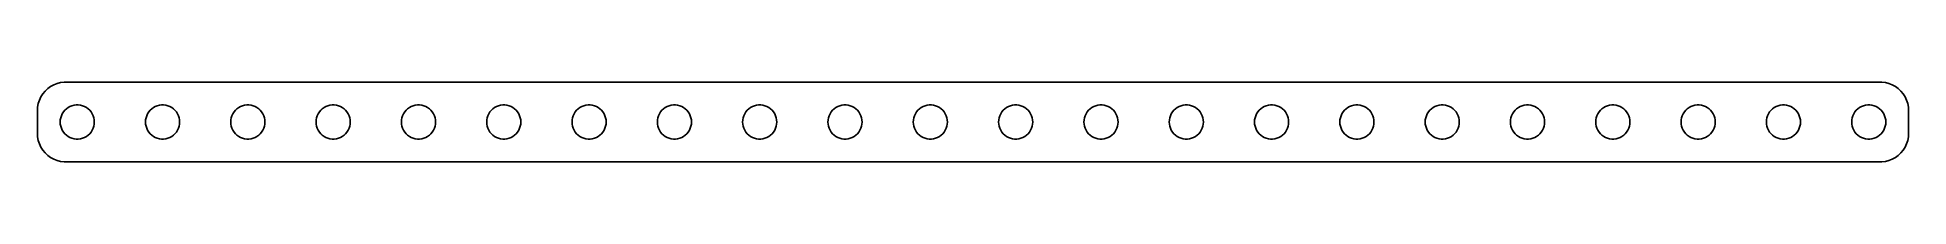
# Model space of a CAD drawing. Header units: metres. Extents: x -82 to 82, y 21 to 27.
import ezdxf

# ---------------------------------------------------------------- set-up
doc = ezdxf.new("R2010")
doc.units = ezdxf.units.M

msp = doc.modelspace()

# ---------------------------------------------------------------- linework, layer by layer
for p, q in [((-81.7725, 26.4695), (-81.9408, 26.2044)), ((-81.5724, 26.7114), (-81.7725, 26.4695)), ((-81.3436, 26.9263), (-81.5724, 26.7114)), ((-81.0896, 27.1108), (-81.3436, 26.9263)), ((-80.8144, 27.2621), (-81.0896, 27.1108)), ((-80.5225, 27.3776), (-80.8144, 27.2621)), ((-80.2184, 27.4557), (-80.5225, 27.3776)), ((-79.907, 27.4951), (-80.2184, 27.4557)), ((79.907, 27.4951), (-79.907, 27.4951)), ((80.2184, 27.4557), (79.907, 27.4951)), ((80.5225, 27.3776), (80.2184, 27.4557)), ((80.8144, 27.2621), (80.5225, 27.3776)), ((81.0896, 27.1108), (80.8144, 27.2621)), ((81.3436, 26.9263), (81.0896, 27.1108)), ((81.5724, 26.7114), (81.3436, 26.9263)), ((81.7725, 26.4695), (81.5724, 26.7114)), ((81.9408, 26.2044), (81.7725, 26.4695)), ((-82.2303, 25.3133), (-82.25, 25)), ((-82.25, 25), (-82.25, 23)), ((-82.1714, 25.6217), (-82.2303, 25.3133)), ((-82.0744, 25.9203), (-82.1714, 25.6217)), ((-81.9408, 26.2044), (-82.0744, 25.9203)), ((-80.1447, 24.5522), (-80.0645, 24.7226)), ((-80.0645, 24.7226), (-79.9635, 24.8817)), ((-79.9635, 24.8817), (-79.8434, 25.0268)), ((-79.8434, 25.0268), (-79.7061, 25.1558)), ((-79.7061, 25.1558), (-79.5537, 25.2665)), ((-79.5537, 25.2665), (-79.3887, 25.3572)), ((-79.3887, 25.3572), (-79.2135, 25.4266)), ((-79.2135, 25.4266), (-79.0311, 25.4734)), ((-79.0311, 25.4734), (-78.8442, 25.497)), ((-78.8442, 25.497), (-78.6558, 25.497)), ((-78.6558, 25.497), (-78.4689, 25.4734)), ((-78.4689, 25.4734), (-78.2865, 25.4266)), ((-78.2865, 25.4266), (-78.1113, 25.3572)), ((-78.1113, 25.3572), (-77.9463, 25.2665)), ((-77.9463, 25.2665), (-77.7939, 25.1558)), ((-77.7939, 25.1558), (-77.6565, 25.0268)), ((-77.6565, 25.0268), (-77.5365, 24.8817)), ((-77.5365, 24.8817), (-77.4355, 24.7226)), ((-77.4355, 24.7226), (-77.3553, 24.5522)), ((-72.6447, 24.5522), (-72.5645, 24.7226)), ((-72.5645, 24.7226), (-72.4635, 24.8817)), ((-72.4635, 24.8817), (-72.3434, 25.0268)), ((-72.3434, 25.0268), (-72.2061, 25.1558)), ((-72.2061, 25.1558), (-72.0537, 25.2665)), ((-72.0537, 25.2665), (-71.8887, 25.3572)), ((-71.8887, 25.3572), (-71.7135, 25.4266)), ((-71.7135, 25.4266), (-71.5311, 25.4734)), ((-71.5311, 25.4734), (-71.3442, 25.497)), ((-71.3442, 25.497), (-71.1558, 25.497)), ((-71.1558, 25.497), (-70.9689, 25.4734)), ((-70.9689, 25.4734), (-70.7865, 25.4266)), ((-70.7865, 25.4266), (-70.6113, 25.3572)), ((-70.6113, 25.3572), (-70.4463, 25.2665)), ((-70.4463, 25.2665), (-70.2939, 25.1558)), ((-70.2939, 25.1558), (-70.1565, 25.0268)), ((-70.1565, 25.0268), (-70.0365, 24.8817)), ((-70.0365, 24.8817), (-69.9355, 24.7226)), ((-69.9355, 24.7226), (-69.8553, 24.5522)), ((-65.1447, 24.5522), (-65.0645, 24.7226)), ((-65.0645, 24.7226), (-64.9635, 24.8817)), ((-64.9635, 24.8817), (-64.8434, 25.0268)), ((-64.8434, 25.0268), (-64.7061, 25.1558)), ((-64.7061, 25.1558), (-64.5537, 25.2665)), ((-64.5537, 25.2665), (-64.3887, 25.3572)), ((-64.3887, 25.3572), (-64.2135, 25.4266)), ((-64.2135, 25.4266), (-64.0311, 25.4734)), ((-64.0311, 25.4734), (-63.8442, 25.497)), ((-63.8442, 25.497), (-63.6558, 25.497)), ((-63.6558, 25.497), (-63.4689, 25.4734)), ((-63.4689, 25.4734), (-63.2865, 25.4266)), ((-63.2865, 25.4266), (-63.1113, 25.3572)), ((-63.1113, 25.3572), (-62.9463, 25.2665)), ((-62.9463, 25.2665), (-62.7939, 25.1558)), ((-62.7939, 25.1558), (-62.6565, 25.0268)), ((-62.6565, 25.0268), (-62.5365, 24.8817)), ((-62.5365, 24.8817), (-62.4355, 24.7226)), ((-62.4355, 24.7226), (-62.3553, 24.5522)), ((-57.6447, 24.5522), (-57.5645, 24.7226)), ((-57.5645, 24.7226), (-57.4635, 24.8817)), ((-57.4635, 24.8817), (-57.3434, 25.0268)), ((-57.3434, 25.0268), (-57.2061, 25.1558)), ((-57.2061, 25.1558), (-57.0537, 25.2665)), ((-57.0537, 25.2665), (-56.8887, 25.3572)), ((-56.8887, 25.3572), (-56.7135, 25.4266)), ((-56.7135, 25.4266), (-56.5311, 25.4734)), ((-56.5311, 25.4734), (-56.3442, 25.497)), ((-56.3442, 25.497), (-56.1558, 25.497)), ((-56.1558, 25.497), (-55.9689, 25.4734)), ((-55.9689, 25.4734), (-55.7865, 25.4266)), ((-55.7865, 25.4266), (-55.6113, 25.3572)), ((-55.6113, 25.3572), (-55.4463, 25.2665)), ((-55.4463, 25.2665), (-55.2939, 25.1558)), ((-55.2939, 25.1558), (-55.1565, 25.0268)), ((-55.1565, 25.0268), (-55.0365, 24.8817)), ((-55.0365, 24.8817), (-54.9355, 24.7226)), ((-54.9355, 24.7226), (-54.8553, 24.5522)), ((-50.1447, 24.5522), (-50.0645, 24.7226)), ((-50.0645, 24.7226), (-49.9635, 24.8817)), ((-49.9635, 24.8817), (-49.8434, 25.0268)), ((-49.8434, 25.0268), (-49.7061, 25.1558)), ((-49.7061, 25.1558), (-49.5537, 25.2665)), ((-49.5537, 25.2665), (-49.3887, 25.3572)), ((-49.3887, 25.3572), (-49.2135, 25.4266)), ((-49.2135, 25.4266), (-49.0311, 25.4734)), ((-49.0311, 25.4734), (-48.8442, 25.497)), ((-48.8442, 25.497), (-48.6558, 25.497)), ((-48.6558, 25.497), (-48.4689, 25.4734)), ((-48.4689, 25.4734), (-48.2865, 25.4266)), ((-48.2865, 25.4266), (-48.1113, 25.3572)), ((-48.1113, 25.3572), (-47.9463, 25.2665)), ((-47.9463, 25.2665), (-47.7939, 25.1558)), ((-47.7939, 25.1558), (-47.6565, 25.0268)), ((-47.6565, 25.0268), (-47.5365, 24.8817)), ((-47.5365, 24.8817), (-47.4355, 24.7226)), ((-47.4355, 24.7226), (-47.3553, 24.5522)), ((-42.6447, 24.5522), (-42.5645, 24.7226)), ((-42.5645, 24.7226), (-42.4635, 24.8817)), ((-42.4635, 24.8817), (-42.3434, 25.0268)), ((-42.3434, 25.0268), (-42.2061, 25.1558)), ((-42.2061, 25.1558), (-42.0537, 25.2665)), ((-42.0537, 25.2665), (-41.8887, 25.3572)), ((-41.8887, 25.3572), (-41.7135, 25.4266)), ((-41.7135, 25.4266), (-41.5311, 25.4734)), ((-41.5311, 25.4734), (-41.3442, 25.497)), ((-41.3442, 25.497), (-41.1558, 25.497)), ((-41.1558, 25.497), (-40.9689, 25.4734)), ((-40.9689, 25.4734), (-40.7865, 25.4266)), ((-40.7865, 25.4266), (-40.6113, 25.3572)), ((-40.6113, 25.3572), (-40.4463, 25.2665)), ((-40.4463, 25.2665), (-40.2939, 25.1558)), ((-40.2939, 25.1558), (-40.1565, 25.0268)), ((-40.1565, 25.0268), (-40.0365, 24.8817)), ((-40.0365, 24.8817), (-39.9355, 24.7226)), ((-39.9355, 24.7226), (-39.8553, 24.5522)), ((-35.1447, 24.5522), (-35.0645, 24.7226)), ((-35.0645, 24.7226), (-34.9635, 24.8817)), ((-34.9635, 24.8817), (-34.8434, 25.0268)), ((-34.8434, 25.0268), (-34.7061, 25.1558)), ((-34.7061, 25.1558), (-34.5537, 25.2665)), ((-34.5537, 25.2665), (-34.3887, 25.3572)), ((-34.3887, 25.3572), (-34.2135, 25.4266)), ((-34.2135, 25.4266), (-34.0311, 25.4734)), ((-34.0311, 25.4734), (-33.8442, 25.497)), ((-33.8442, 25.497), (-33.6558, 25.497)), ((-33.6558, 25.497), (-33.4689, 25.4734)), ((-33.4689, 25.4734), (-33.2865, 25.4266)), ((-33.2865, 25.4266), (-33.1113, 25.3572)), ((-33.1113, 25.3572), (-32.9463, 25.2665)), ((-32.9463, 25.2665), (-32.7939, 25.1558)), ((-32.7939, 25.1558), (-32.6565, 25.0268)), ((-32.6565, 25.0268), (-32.5365, 24.8817)), ((-32.5365, 24.8817), (-32.4355, 24.7226)), ((-32.4355, 24.7226), (-32.3553, 24.5522)), ((-27.6447, 24.5522), (-27.5645, 24.7226)), ((-27.5645, 24.7226), (-27.4635, 24.8817)), ((-27.4635, 24.8817), (-27.3434, 25.0268)), ((-27.3434, 25.0268), (-27.2061, 25.1558)), ((-27.2061, 25.1558), (-27.0537, 25.2665)), ((-27.0537, 25.2665), (-26.8887, 25.3572)), ((-26.8887, 25.3572), (-26.7135, 25.4266)), ((-26.7135, 25.4266), (-26.5311, 25.4734)), ((-26.5311, 25.4734), (-26.3442, 25.497)), ((-26.3442, 25.497), (-26.1558, 25.497)), ((-26.1558, 25.497), (-25.9689, 25.4734)), ((-25.9689, 25.4734), (-25.7865, 25.4266)), ((-25.7865, 25.4266), (-25.6113, 25.3572)), ((-25.6113, 25.3572), (-25.4463, 25.2665)), ((-25.4463, 25.2665), (-25.2939, 25.1558)), ((-25.2939, 25.1558), (-25.1565, 25.0268)), ((-25.1565, 25.0268), (-25.0365, 24.8817)), ((-25.0365, 24.8817), (-24.9355, 24.7226)), ((-24.9355, 24.7226), (-24.8553, 24.5522)), ((-20.1447, 24.5522), (-20.0645, 24.7226)), ((-20.0645, 24.7226), (-19.9635, 24.8817)), ((-19.9635, 24.8817), (-19.8434, 25.0268)), ((-19.8434, 25.0268), (-19.7061, 25.1558)), ((-19.7061, 25.1558), (-19.5537, 25.2665)), ((-19.5537, 25.2665), (-19.3887, 25.3572)), ((-19.3887, 25.3572), (-19.2135, 25.4266)), ((-19.2135, 25.4266), (-19.0311, 25.4734)), ((-19.0311, 25.4734), (-18.8442, 25.497)), ((-18.8442, 25.497), (-18.6558, 25.497)), ((-18.6558, 25.497), (-18.4689, 25.4734)), ((-18.4689, 25.4734), (-18.2865, 25.4266)), ((-18.2865, 25.4266), (-18.1113, 25.3572)), ((-18.1113, 25.3572), (-17.9463, 25.2665)), ((-17.9463, 25.2665), (-17.7939, 25.1558)), ((-17.7939, 25.1558), (-17.6565, 25.0268)), ((-17.6565, 25.0268), (-17.5365, 24.8817)), ((-17.5365, 24.8817), (-17.4355, 24.7226)), ((-17.4355, 24.7226), (-17.3553, 24.5522)), ((-12.6447, 24.5522), (-12.5645, 24.7226)), ((-12.5645, 24.7226), (-12.4635, 24.8817)), ((-12.4635, 24.8817), (-12.3434, 25.0268)), ((-12.3434, 25.0268), (-12.2061, 25.1558)), ((-12.2061, 25.1558), (-12.0537, 25.2665)), ((-12.0537, 25.2665), (-11.8887, 25.3572)), ((-11.8887, 25.3572), (-11.7135, 25.4266)), ((-11.7135, 25.4266), (-11.5311, 25.4734)), ((-11.5311, 25.4734), (-11.3442, 25.497)), ((-11.3442, 25.497), (-11.1558, 25.497)), ((-11.1558, 25.497), (-10.9689, 25.4734)), ((-10.9689, 25.4734), (-10.7865, 25.4266)), ((-10.7865, 25.4266), (-10.6113, 25.3572)), ((-10.6113, 25.3572), (-10.4463, 25.2665)), ((-10.4463, 25.2665), (-10.2939, 25.1558)), ((-10.2939, 25.1558), (-10.1565, 25.0268)), ((-10.1565, 25.0268), (-10.0365, 24.8817)), ((-10.0365, 24.8817), (-9.93553, 24.7226)), ((-9.93553, 24.7226), (-9.85533, 24.5522)), ((-5.14465, 24.5522), (-5.06445, 24.7226)), ((-5.06445, 24.7226), (-4.96352, 24.8817)), ((-4.96352, 24.8817), (-4.84344, 25.0268)), ((-4.84344, 25.0268), (-4.70613, 25.1558)), ((-4.70613, 25.1558), (-4.55373, 25.2665)), ((-4.55373, 25.2665), (-4.38866, 25.3572)), ((-4.38866, 25.3572), (-4.21352, 25.4266)), ((-4.21352, 25.4266), (-4.03107, 25.4734)), ((-4.03107, 25.4734), (-3.84418, 25.497)), ((-3.84418, 25.497), (-3.65581, 25.497)), ((-3.65581, 25.497), (-3.46892, 25.4734)), ((-3.46892, 25.4734), (-3.28647, 25.4266)), ((-3.28647, 25.4266), (-3.11133, 25.3572)), ((-3.11133, 25.3572), (-2.94626, 25.2665)), ((-2.94626, 25.2665), (-2.79385, 25.1558)), ((-2.79385, 25.1558), (-2.65654, 25.0268)), ((-2.65654, 25.0268), (-2.53647, 24.8817)), ((-2.53647, 24.8817), (-2.43553, 24.7226)), ((-2.43553, 24.7226), (-2.35533, 24.5522)), ((2.35533, 24.5522), (2.43553, 24.7226)), ((2.43553, 24.7226), (2.53647, 24.8817)), ((2.53647, 24.8817), (2.65654, 25.0268)), ((2.65654, 25.0268), (2.79385, 25.1558)), ((2.79385, 25.1558), (2.94626, 25.2665)), ((2.94626, 25.2665), (3.11133, 25.3572)), ((3.11133, 25.3572), (3.28647, 25.4266)), ((3.28647, 25.4266), (3.46892, 25.4734)), ((3.46892, 25.4734), (3.65581, 25.497)), ((3.65581, 25.497), (3.84418, 25.497)), ((3.84418, 25.497), (4.03107, 25.4734)), ((4.03107, 25.4734), (4.21352, 25.4266)), ((4.21352, 25.4266), (4.38866, 25.3572)), ((4.38866, 25.3572), (4.55373, 25.2665)), ((4.55373, 25.2665), (4.70613, 25.1558)), ((4.70613, 25.1558), (4.84344, 25.0268)), ((4.84344, 25.0268), (4.96352, 24.8817)), ((4.96352, 24.8817), (5.06445, 24.7226)), ((5.06445, 24.7226), (5.14465, 24.5522)), ((9.85533, 24.5522), (9.93553, 24.7226)), ((9.93553, 24.7226), (10.0365, 24.8817)), ((10.0365, 24.8817), (10.1565, 25.0268)), ((10.1565, 25.0268), (10.2939, 25.1558)), ((10.2939, 25.1558), (10.4463, 25.2665)), ((10.4463, 25.2665), (10.6113, 25.3572)), ((10.6113, 25.3572), (10.7865, 25.4266)), ((10.7865, 25.4266), (10.9689, 25.4734)), ((10.9689, 25.4734), (11.1558, 25.497)), ((11.1558, 25.497), (11.3442, 25.497)), ((11.3442, 25.497), (11.5311, 25.4734)), ((11.5311, 25.4734), (11.7135, 25.4266)), ((11.7135, 25.4266), (11.8887, 25.3572)), ((11.8887, 25.3572), (12.0537, 25.2665)), ((12.0537, 25.2665), (12.2061, 25.1558)), ((12.2061, 25.1558), (12.3434, 25.0268)), ((12.3434, 25.0268), (12.4635, 24.8817)), ((12.4635, 24.8817), (12.5645, 24.7226)), ((12.5645, 24.7226), (12.6447, 24.5522)), ((17.3553, 24.5522), (17.4355, 24.7226)), ((17.4355, 24.7226), (17.5365, 24.8817)), ((17.5365, 24.8817), (17.6565, 25.0268)), ((17.6565, 25.0268), (17.7939, 25.1558)), ((17.7939, 25.1558), (17.9463, 25.2665)), ((17.9463, 25.2665), (18.1113, 25.3572)), ((18.1113, 25.3572), (18.2865, 25.4266)), ((18.2865, 25.4266), (18.4689, 25.4734)), ((18.4689, 25.4734), (18.6558, 25.497)), ((18.6558, 25.497), (18.8442, 25.497)), ((18.8442, 25.497), (19.0311, 25.4734)), ((19.0311, 25.4734), (19.2135, 25.4266)), ((19.2135, 25.4266), (19.3887, 25.3572)), ((19.3887, 25.3572), (19.5537, 25.2665)), ((19.5537, 25.2665), (19.7061, 25.1558)), ((19.7061, 25.1558), (19.8434, 25.0268)), ((19.8434, 25.0268), (19.9635, 24.8817)), ((19.9635, 24.8817), (20.0645, 24.7226)), ((20.0645, 24.7226), (20.1447, 24.5522)), ((24.8553, 24.5522), (24.9355, 24.7226)), ((24.9355, 24.7226), (25.0365, 24.8817)), ((25.0365, 24.8817), (25.1565, 25.0268)), ((25.1565, 25.0268), (25.2939, 25.1558)), ((25.2939, 25.1558), (25.4463, 25.2665)), ((25.4463, 25.2665), (25.6113, 25.3572)), ((25.6113, 25.3572), (25.7865, 25.4266)), ((25.7865, 25.4266), (25.9689, 25.4734)), ((25.9689, 25.4734), (26.1558, 25.497)), ((26.1558, 25.497), (26.3442, 25.497)), ((26.3442, 25.497), (26.5311, 25.4734)), ((26.5311, 25.4734), (26.7135, 25.4266)), ((26.7135, 25.4266), (26.8887, 25.3572)), ((26.8887, 25.3572), (27.0537, 25.2665)), ((27.0537, 25.2665), (27.2061, 25.1558)), ((27.2061, 25.1558), (27.3434, 25.0268)), ((27.3434, 25.0268), (27.4635, 24.8817)), ((27.4635, 24.8817), (27.5645, 24.7226)), ((27.5645, 24.7226), (27.6447, 24.5522)), ((32.3553, 24.5522), (32.4355, 24.7226)), ((32.4355, 24.7226), (32.5365, 24.8817)), ((32.5365, 24.8817), (32.6565, 25.0268)), ((32.6565, 25.0268), (32.7939, 25.1558)), ((32.7939, 25.1558), (32.9463, 25.2665)), ((32.9463, 25.2665), (33.1113, 25.3572)), ((33.1113, 25.3572), (33.2865, 25.4266)), ((33.2865, 25.4266), (33.4689, 25.4734)), ((33.4689, 25.4734), (33.6558, 25.497)), ((33.6558, 25.497), (33.8442, 25.497)), ((33.8442, 25.497), (34.0311, 25.4734)), ((34.0311, 25.4734), (34.2135, 25.4266)), ((34.2135, 25.4266), (34.3887, 25.3572)), ((34.3887, 25.3572), (34.5537, 25.2665)), ((34.5537, 25.2665), (34.7061, 25.1558)), ((34.7061, 25.1558), (34.8434, 25.0268)), ((34.8434, 25.0268), (34.9635, 24.8817)), ((34.9635, 24.8817), (35.0645, 24.7226)), ((35.0645, 24.7226), (35.1447, 24.5522)), ((39.8553, 24.5522), (39.9355, 24.7226)), ((39.9355, 24.7226), (40.0365, 24.8817)), ((40.0365, 24.8817), (40.1565, 25.0268)), ((40.1565, 25.0268), (40.2939, 25.1558)), ((40.2939, 25.1558), (40.4463, 25.2665)), ((40.4463, 25.2665), (40.6113, 25.3572)), ((40.6113, 25.3572), (40.7865, 25.4266)), ((40.7865, 25.4266), (40.9689, 25.4734)), ((40.9689, 25.4734), (41.1558, 25.497)), ((41.1558, 25.497), (41.3442, 25.497)), ((41.3442, 25.497), (41.5311, 25.4734)), ((41.5311, 25.4734), (41.7135, 25.4266)), ((41.7135, 25.4266), (41.8887, 25.3572)), ((41.8887, 25.3572), (42.0537, 25.2665)), ((42.0537, 25.2665), (42.2061, 25.1558)), ((42.2061, 25.1558), (42.3434, 25.0268)), ((42.3434, 25.0268), (42.4635, 24.8817)), ((42.4635, 24.8817), (42.5645, 24.7226)), ((42.5645, 24.7226), (42.6447, 24.5522)), ((47.3553, 24.5522), (47.4355, 24.7226)), ((47.4355, 24.7226), (47.5365, 24.8817)), ((47.5365, 24.8817), (47.6565, 25.0268)), ((47.6565, 25.0268), (47.7939, 25.1558)), ((47.7939, 25.1558), (47.9463, 25.2665)), ((47.9463, 25.2665), (48.1113, 25.3572)), ((48.1113, 25.3572), (48.2865, 25.4266)), ((48.2865, 25.4266), (48.4689, 25.4734)), ((48.4689, 25.4734), (48.6558, 25.497)), ((48.6558, 25.497), (48.8442, 25.497)), ((48.8442, 25.497), (49.0311, 25.4734)), ((49.0311, 25.4734), (49.2135, 25.4266)), ((49.2135, 25.4266), (49.3887, 25.3572)), ((49.3887, 25.3572), (49.5537, 25.2665)), ((49.5537, 25.2665), (49.7061, 25.1558)), ((49.7061, 25.1558), (49.8434, 25.0268)), ((49.8434, 25.0268), (49.9635, 24.8817)), ((49.9635, 24.8817), (50.0645, 24.7226)), ((50.0645, 24.7226), (50.1447, 24.5522)), ((54.8553, 24.5522), (54.9355, 24.7226)), ((54.9355, 24.7226), (55.0365, 24.8817)), ((55.0365, 24.8817), (55.1565, 25.0268)), ((55.1565, 25.0268), (55.2939, 25.1558)), ((55.2939, 25.1558), (55.4463, 25.2665)), ((55.4463, 25.2665), (55.6113, 25.3572)), ((55.6113, 25.3572), (55.7865, 25.4266)), ((55.7865, 25.4266), (55.9689, 25.4734)), ((55.9689, 25.4734), (56.1558, 25.497)), ((56.1558, 25.497), (56.3442, 25.497)), ((56.3442, 25.497), (56.5311, 25.4734)), ((56.5311, 25.4734), (56.7135, 25.4266)), ((56.7135, 25.4266), (56.8887, 25.3572)), ((56.8887, 25.3572), (57.0537, 25.2665)), ((57.0537, 25.2665), (57.2061, 25.1558)), ((57.2061, 25.1558), (57.3434, 25.0268)), ((57.3434, 25.0268), (57.4635, 24.8817)), ((57.4635, 24.8817), (57.5645, 24.7226)), ((57.5645, 24.7226), (57.6447, 24.5522)), ((62.3553, 24.5522), (62.4355, 24.7226)), ((62.4355, 24.7226), (62.5365, 24.8817)), ((62.5365, 24.8817), (62.6565, 25.0268)), ((62.6565, 25.0268), (62.7939, 25.1558)), ((62.7939, 25.1558), (62.9463, 25.2665)), ((62.9463, 25.2665), (63.1113, 25.3572)), ((63.1113, 25.3572), (63.2865, 25.4266)), ((63.2865, 25.4266), (63.4689, 25.4734)), ((63.4689, 25.4734), (63.6558, 25.497)), ((63.6558, 25.497), (63.8442, 25.497)), ((63.8442, 25.497), (64.0311, 25.4734)), ((64.0311, 25.4734), (64.2135, 25.4266)), ((64.2135, 25.4266), (64.3887, 25.3572)), ((64.3887, 25.3572), (64.5537, 25.2665)), ((64.5537, 25.2665), (64.7061, 25.1558)), ((64.7061, 25.1558), (64.8434, 25.0268)), ((64.8434, 25.0268), (64.9635, 24.8817)), ((64.9635, 24.8817), (65.0645, 24.7226)), ((65.0645, 24.7226), (65.1447, 24.5522)), ((69.8553, 24.5522), (69.9355, 24.7226)), ((69.9355, 24.7226), (70.0365, 24.8817)), ((70.0365, 24.8817), (70.1565, 25.0268)), ((70.1565, 25.0268), (70.2939, 25.1558)), ((70.2939, 25.1558), (70.4463, 25.2665)), ((70.4463, 25.2665), (70.6113, 25.3572)), ((70.6113, 25.3572), (70.7865, 25.4266)), ((70.7865, 25.4266), (70.9689, 25.4734)), ((70.9689, 25.4734), (71.1558, 25.497)), ((71.1558, 25.497), (71.3442, 25.497)), ((71.3442, 25.497), (71.5311, 25.4734)), ((71.5311, 25.4734), (71.7135, 25.4266)), ((71.7135, 25.4266), (71.8887, 25.3572)), ((71.8887, 25.3572), (72.0537, 25.2665)), ((72.0537, 25.2665), (72.2061, 25.1558)), ((72.2061, 25.1558), (72.3434, 25.0268)), ((72.3434, 25.0268), (72.4635, 24.8817)), ((72.4635, 24.8817), (72.5645, 24.7226)), ((72.5645, 24.7226), (72.6447, 24.5522)), ((77.3553, 24.5522), (77.4355, 24.7226)), ((77.4355, 24.7226), (77.5365, 24.8817)), ((77.5365, 24.8817), (77.6565, 25.0268)), ((77.6565, 25.0268), (77.7939, 25.1558)), ((77.7939, 25.1558), (77.9463, 25.2665)), ((77.9463, 25.2665), (78.1113, 25.3572)), ((78.1113, 25.3572), (78.2865, 25.4266)), ((78.2865, 25.4266), (78.4689, 25.4734)), ((78.4689, 25.4734), (78.6558, 25.497)), ((78.6558, 25.497), (78.8442, 25.497)), ((78.8442, 25.497), (79.0311, 25.4734)), ((79.0311, 25.4734), (79.2135, 25.4266)), ((79.2135, 25.4266), (79.3887, 25.3572)), ((79.3887, 25.3572), (79.5537, 25.2665)), ((79.5537, 25.2665), (79.7061, 25.1558)), ((79.7061, 25.1558), (79.8434, 25.0268)), ((79.8434, 25.0268), (79.9635, 24.8817)), ((79.9635, 24.8817), (80.0645, 24.7226)), ((80.0645, 24.7226), (80.1447, 24.5522)), ((82.0744, 25.9203), (81.9408, 26.2044)), ((82.1714, 25.6217), (82.0744, 25.9203)), ((82.2303, 25.3133), (82.1714, 25.6217)), ((82.25, 25), (82.2303, 25.3133)), ((82.25, 23), (82.25, 25)), ((-80.25, 24), (-80.2382, 24.188)), ((-80.2382, 23.812), (-80.25, 24)), ((-80.2382, 24.188), (-80.2029, 24.373)), ((-80.2029, 23.627), (-80.2382, 23.812)), ((-80.2029, 24.373), (-80.1447, 24.5522)), ((-80.1447, 23.4478), (-80.2029, 23.627)), ((-80.0645, 23.2774), (-80.1447, 23.4478)), ((-79.9635, 23.1183), (-80.0645, 23.2774)), ((-79.8434, 22.9732), (-79.9635, 23.1183)), ((-77.5365, 23.1183), (-77.6565, 22.9732)), ((-77.4355, 23.2774), (-77.5365, 23.1183)), ((-77.3553, 23.4478), (-77.4355, 23.2774)), ((-77.3553, 24.5522), (-77.2971, 24.373)), ((-77.2971, 23.627), (-77.3553, 23.4478)), ((-77.2971, 24.373), (-77.2618, 24.188)), ((-77.2618, 23.812), (-77.2971, 23.627)), ((-77.2618, 24.188), (-77.25, 24)), ((-77.25, 24), (-77.2618, 23.812)), ((-72.75, 24), (-72.7382, 24.188)), ((-72.7382, 23.812), (-72.75, 24)), ((-72.7382, 24.188), (-72.7029, 24.373)), ((-72.7029, 23.627), (-72.7382, 23.812)), ((-72.7029, 24.373), (-72.6447, 24.5522)), ((-72.6447, 23.4478), (-72.7029, 23.627)), ((-72.5645, 23.2774), (-72.6447, 23.4478)), ((-72.4635, 23.1183), (-72.5645, 23.2774)), ((-72.3434, 22.9732), (-72.4635, 23.1183)), ((-70.0365, 23.1183), (-70.1565, 22.9732)), ((-69.9355, 23.2774), (-70.0365, 23.1183)), ((-69.8553, 23.4478), (-69.9355, 23.2774)), ((-69.8553, 24.5522), (-69.7971, 24.373)), ((-69.7971, 23.627), (-69.8553, 23.4478)), ((-69.7971, 24.373), (-69.7618, 24.188)), ((-69.7618, 23.812), (-69.7971, 23.627)), ((-69.7618, 24.188), (-69.75, 24)), ((-69.75, 24), (-69.7618, 23.812)), ((-65.25, 24), (-65.2382, 24.188)), ((-65.2382, 23.812), (-65.25, 24)), ((-65.2382, 24.188), (-65.2029, 24.373)), ((-65.2029, 23.627), (-65.2382, 23.812)), ((-65.2029, 24.373), (-65.1447, 24.5522)), ((-65.1447, 23.4478), (-65.2029, 23.627)), ((-65.0645, 23.2774), (-65.1447, 23.4478)), ((-64.9635, 23.1183), (-65.0645, 23.2774)), ((-64.8434, 22.9732), (-64.9635, 23.1183)), ((-62.5365, 23.1183), (-62.6565, 22.9732)), ((-62.4355, 23.2774), (-62.5365, 23.1183)), ((-62.3553, 23.4478), (-62.4355, 23.2774)), ((-62.3553, 24.5522), (-62.2971, 24.373)), ((-62.2971, 23.627), (-62.3553, 23.4478)), ((-62.2971, 24.373), (-62.2618, 24.188)), ((-62.2618, 23.812), (-62.2971, 23.627)), ((-62.2618, 24.188), (-62.25, 24)), ((-62.25, 24), (-62.2618, 23.812)), ((-57.75, 24), (-57.7382, 24.188)), ((-57.7382, 23.812), (-57.75, 24)), ((-57.7382, 24.188), (-57.7029, 24.373)), ((-57.7029, 23.627), (-57.7382, 23.812)), ((-57.7029, 24.373), (-57.6447, 24.5522)), ((-57.6447, 23.4478), (-57.7029, 23.627)), ((-57.5645, 23.2774), (-57.6447, 23.4478)), ((-57.4635, 23.1183), (-57.5645, 23.2774)), ((-57.3434, 22.9732), (-57.4635, 23.1183)), ((-55.0365, 23.1183), (-55.1565, 22.9732)), ((-54.9355, 23.2774), (-55.0365, 23.1183)), ((-54.8553, 23.4478), (-54.9355, 23.2774)), ((-54.8553, 24.5522), (-54.7971, 24.373)), ((-54.7971, 23.627), (-54.8553, 23.4478)), ((-54.7971, 24.373), (-54.7618, 24.188)), ((-54.7618, 23.812), (-54.7971, 23.627)), ((-54.7618, 24.188), (-54.75, 24)), ((-54.75, 24), (-54.7618, 23.812)), ((-50.25, 24), (-50.2382, 24.188)), ((-50.2382, 23.812), (-50.25, 24)), ((-50.2382, 24.188), (-50.2029, 24.373)), ((-50.2029, 23.627), (-50.2382, 23.812)), ((-50.2029, 24.373), (-50.1447, 24.5522)), ((-50.1447, 23.4478), (-50.2029, 23.627)), ((-50.0645, 23.2774), (-50.1447, 23.4478)), ((-49.9635, 23.1183), (-50.0645, 23.2774)), ((-49.8434, 22.9732), (-49.9635, 23.1183)), ((-47.5365, 23.1183), (-47.6565, 22.9732)), ((-47.4355, 23.2774), (-47.5365, 23.1183)), ((-47.3553, 23.4478), (-47.4355, 23.2774)), ((-47.3553, 24.5522), (-47.2971, 24.373)), ((-47.2971, 23.627), (-47.3553, 23.4478)), ((-47.2971, 24.373), (-47.2618, 24.188)), ((-47.2618, 23.812), (-47.2971, 23.627)), ((-47.2618, 24.188), (-47.25, 24)), ((-47.25, 24), (-47.2618, 23.812)), ((-42.75, 24), (-42.7382, 24.188)), ((-42.7382, 23.812), (-42.75, 24)), ((-42.7382, 24.188), (-42.7029, 24.373)), ((-42.7029, 23.627), (-42.7382, 23.812)), ((-42.7029, 24.373), (-42.6447, 24.5522)), ((-42.6447, 23.4478), (-42.7029, 23.627)), ((-42.5645, 23.2774), (-42.6447, 23.4478)), ((-42.4635, 23.1183), (-42.5645, 23.2774)), ((-42.3434, 22.9732), (-42.4635, 23.1183)), ((-40.0365, 23.1183), (-40.1565, 22.9732)), ((-39.9355, 23.2774), (-40.0365, 23.1183)), ((-39.8553, 23.4478), (-39.9355, 23.2774)), ((-39.8553, 24.5522), (-39.7971, 24.373)), ((-39.7971, 23.627), (-39.8553, 23.4478)), ((-39.7971, 24.373), (-39.7618, 24.188)), ((-39.7618, 23.812), (-39.7971, 23.627)), ((-39.7618, 24.188), (-39.75, 24)), ((-39.75, 24), (-39.7618, 23.812)), ((-35.25, 24), (-35.2382, 24.188)), ((-35.2382, 23.812), (-35.25, 24)), ((-35.2382, 24.188), (-35.2029, 24.373)), ((-35.2029, 23.627), (-35.2382, 23.812)), ((-35.2029, 24.373), (-35.1447, 24.5522)), ((-35.1447, 23.4478), (-35.2029, 23.627)), ((-35.0645, 23.2774), (-35.1447, 23.4478)), ((-34.9635, 23.1183), (-35.0645, 23.2774)), ((-34.8434, 22.9732), (-34.9635, 23.1183)), ((-32.5365, 23.1183), (-32.6565, 22.9732)), ((-32.4355, 23.2774), (-32.5365, 23.1183)), ((-32.3553, 23.4478), (-32.4355, 23.2774)), ((-32.3553, 24.5522), (-32.2971, 24.373)), ((-32.2971, 23.627), (-32.3553, 23.4478)), ((-32.2971, 24.373), (-32.2618, 24.188)), ((-32.2618, 23.812), (-32.2971, 23.627)), ((-32.2618, 24.188), (-32.25, 24)), ((-32.25, 24), (-32.2618, 23.812)), ((-27.75, 24), (-27.7382, 24.188)), ((-27.7382, 23.812), (-27.75, 24)), ((-27.7382, 24.188), (-27.7029, 24.373)), ((-27.7029, 23.627), (-27.7382, 23.812)), ((-27.7029, 24.373), (-27.6447, 24.5522)), ((-27.6447, 23.4478), (-27.7029, 23.627)), ((-27.5645, 23.2774), (-27.6447, 23.4478)), ((-27.4635, 23.1183), (-27.5645, 23.2774)), ((-27.3434, 22.9732), (-27.4635, 23.1183)), ((-25.0365, 23.1183), (-25.1565, 22.9732)), ((-24.9355, 23.2774), (-25.0365, 23.1183)), ((-24.8553, 23.4478), (-24.9355, 23.2774)), ((-24.8553, 24.5522), (-24.7971, 24.373)), ((-24.7971, 23.627), (-24.8553, 23.4478)), ((-24.7971, 24.373), (-24.7618, 24.188)), ((-24.7618, 23.812), (-24.7971, 23.627)), ((-24.7618, 24.188), (-24.75, 24)), ((-24.75, 24), (-24.7618, 23.812)), ((-20.25, 24), (-20.2382, 24.188)), ((-20.2382, 23.812), (-20.25, 24)), ((-20.2382, 24.188), (-20.2029, 24.373)), ((-20.2029, 23.627), (-20.2382, 23.812)), ((-20.2029, 24.373), (-20.1447, 24.5522)), ((-20.1447, 23.4478), (-20.2029, 23.627)), ((-20.0645, 23.2774), (-20.1447, 23.4478)), ((-19.9635, 23.1183), (-20.0645, 23.2774)), ((-19.8434, 22.9732), (-19.9635, 23.1183)), ((-17.5365, 23.1183), (-17.6565, 22.9732)), ((-17.4355, 23.2774), (-17.5365, 23.1183)), ((-17.3553, 23.4478), (-17.4355, 23.2774)), ((-17.3553, 24.5522), (-17.2971, 24.373)), ((-17.2971, 23.627), (-17.3553, 23.4478)), ((-17.2971, 24.373), (-17.2618, 24.188)), ((-17.2618, 23.812), (-17.2971, 23.627)), ((-17.2618, 24.188), (-17.25, 24)), ((-17.25, 24), (-17.2618, 23.812)), ((-12.75, 24), (-12.7382, 24.188)), ((-12.7382, 23.812), (-12.75, 24)), ((-12.7382, 24.188), (-12.7029, 24.373)), ((-12.7029, 23.627), (-12.7382, 23.812)), ((-12.7029, 24.373), (-12.6447, 24.5522)), ((-12.6447, 23.4478), (-12.7029, 23.627)), ((-12.5645, 23.2774), (-12.6447, 23.4478)), ((-12.4635, 23.1183), (-12.5645, 23.2774)), ((-12.3434, 22.9732), (-12.4635, 23.1183)), ((-10.0365, 23.1183), (-10.1565, 22.9732)), ((-9.93553, 23.2774), (-10.0365, 23.1183)), ((-9.85533, 23.4478), (-9.93553, 23.2774)), ((-9.85533, 24.5522), (-9.79712, 24.373)), ((-9.79712, 23.627), (-9.85533, 23.4478)), ((-9.79712, 24.373), (-9.76183, 24.188)), ((-9.76183, 23.812), (-9.79712, 23.627)), ((-9.76183, 24.188), (-9.75, 24)), ((-9.75, 24), (-9.76183, 23.812)), ((-5.25, 24), (-5.23816, 24.188)), ((-5.23816, 23.812), (-5.25, 24)), ((-5.23816, 24.188), (-5.20287, 24.373)), ((-5.20287, 23.627), (-5.23816, 23.812)), ((-5.20287, 24.373), (-5.14465, 24.5522)), ((-5.14465, 23.4478), (-5.20287, 23.627)), ((-5.06445, 23.2774), (-5.14465, 23.4478)), ((-4.96352, 23.1183), (-5.06445, 23.2774)), ((-4.84344, 22.9732), (-4.96352, 23.1183)), ((-2.53647, 23.1183), (-2.65654, 22.9732)), ((-2.43553, 23.2774), (-2.53647, 23.1183)), ((-2.35533, 23.4478), (-2.43553, 23.2774)), ((-2.35533, 24.5522), (-2.29712, 24.373)), ((-2.29712, 23.627), (-2.35533, 23.4478)), ((-2.29712, 24.373), (-2.26183, 24.188)), ((-2.26183, 23.812), (-2.29712, 23.627)), ((-2.26183, 24.188), (-2.25, 24)), ((-2.25, 24), (-2.26183, 23.812)), ((2.25, 24), (2.26183, 24.188)), ((2.26183, 23.812), (2.25, 24)), ((2.26183, 24.188), (2.29712, 24.373)), ((2.29712, 23.627), (2.26183, 23.812)), ((2.29712, 24.373), (2.35533, 24.5522)), ((2.35533, 23.4478), (2.29712, 23.627)), ((2.43553, 23.2774), (2.35533, 23.4478)), ((2.53647, 23.1183), (2.43553, 23.2774)), ((2.65654, 22.9732), (2.53647, 23.1183)), ((4.96352, 23.1183), (4.84344, 22.9732)), ((5.06445, 23.2774), (4.96352, 23.1183)), ((5.14465, 23.4478), (5.06445, 23.2774)), ((5.14465, 24.5522), (5.20287, 24.373)), ((5.20287, 23.627), (5.14465, 23.4478)), ((5.20287, 24.373), (5.23816, 24.188)), ((5.23816, 23.812), (5.20287, 23.627)), ((5.23816, 24.188), (5.25, 24)), ((5.25, 24), (5.23816, 23.812)), ((9.75, 24), (9.76183, 24.188)), ((9.76183, 23.812), (9.75, 24)), ((9.76183, 24.188), (9.79712, 24.373)), ((9.79712, 23.627), (9.76183, 23.812)), ((9.79712, 24.373), (9.85533, 24.5522)), ((9.85533, 23.4478), (9.79712, 23.627)), ((9.93553, 23.2774), (9.85533, 23.4478)), ((10.0365, 23.1183), (9.93553, 23.2774)), ((10.1565, 22.9732), (10.0365, 23.1183)), ((12.4635, 23.1183), (12.3434, 22.9732)), ((12.5645, 23.2774), (12.4635, 23.1183)), ((12.6447, 23.4478), (12.5645, 23.2774)), ((12.6447, 24.5522), (12.7029, 24.373)), ((12.7029, 23.627), (12.6447, 23.4478)), ((12.7029, 24.373), (12.7382, 24.188)), ((12.7382, 23.812), (12.7029, 23.627)), ((12.7382, 24.188), (12.75, 24)), ((12.75, 24), (12.7382, 23.812)), ((17.25, 24), (17.2618, 24.188)), ((17.2618, 23.812), (17.25, 24)), ((17.2618, 24.188), (17.2971, 24.373)), ((17.2971, 23.627), (17.2618, 23.812)), ((17.2971, 24.373), (17.3553, 24.5522)), ((17.3553, 23.4478), (17.2971, 23.627)), ((17.4355, 23.2774), (17.3553, 23.4478)), ((17.5365, 23.1183), (17.4355, 23.2774)), ((17.6565, 22.9732), (17.5365, 23.1183)), ((19.9635, 23.1183), (19.8434, 22.9732)), ((20.0645, 23.2774), (19.9635, 23.1183)), ((20.1447, 23.4478), (20.0645, 23.2774)), ((20.1447, 24.5522), (20.2029, 24.373)), ((20.2029, 23.627), (20.1447, 23.4478)), ((20.2029, 24.373), (20.2382, 24.188)), ((20.2382, 23.812), (20.2029, 23.627)), ((20.2382, 24.188), (20.25, 24)), ((20.25, 24), (20.2382, 23.812)), ((24.75, 24), (24.7618, 24.188)), ((24.7618, 23.812), (24.75, 24)), ((24.7618, 24.188), (24.7971, 24.373)), ((24.7971, 23.627), (24.7618, 23.812)), ((24.7971, 24.373), (24.8553, 24.5522)), ((24.8553, 23.4478), (24.7971, 23.627)), ((24.9355, 23.2774), (24.8553, 23.4478)), ((25.0365, 23.1183), (24.9355, 23.2774)), ((25.1565, 22.9732), (25.0365, 23.1183)), ((27.4635, 23.1183), (27.3434, 22.9732)), ((27.5645, 23.2774), (27.4635, 23.1183)), ((27.6447, 23.4478), (27.5645, 23.2774)), ((27.6447, 24.5522), (27.7029, 24.373)), ((27.7029, 23.627), (27.6447, 23.4478)), ((27.7029, 24.373), (27.7382, 24.188)), ((27.7382, 23.812), (27.7029, 23.627)), ((27.7382, 24.188), (27.75, 24)), ((27.75, 24), (27.7382, 23.812)), ((32.25, 24), (32.2618, 24.188)), ((32.2618, 23.812), (32.25, 24)), ((32.2618, 24.188), (32.2971, 24.373)), ((32.2971, 23.627), (32.2618, 23.812)), ((32.2971, 24.373), (32.3553, 24.5522)), ((32.3553, 23.4478), (32.2971, 23.627)), ((32.4355, 23.2774), (32.3553, 23.4478)), ((32.5365, 23.1183), (32.4355, 23.2774)), ((32.6565, 22.9732), (32.5365, 23.1183)), ((34.9635, 23.1183), (34.8434, 22.9732)), ((35.0645, 23.2774), (34.9635, 23.1183)), ((35.1447, 23.4478), (35.0645, 23.2774)), ((35.1447, 24.5522), (35.2029, 24.373)), ((35.2029, 23.627), (35.1447, 23.4478)), ((35.2029, 24.373), (35.2382, 24.188)), ((35.2382, 23.812), (35.2029, 23.627)), ((35.2382, 24.188), (35.25, 24)), ((35.25, 24), (35.2382, 23.812)), ((39.75, 24), (39.7618, 24.188)), ((39.7618, 23.812), (39.75, 24)), ((39.7618, 24.188), (39.7971, 24.373)), ((39.7971, 23.627), (39.7618, 23.812)), ((39.7971, 24.373), (39.8553, 24.5522)), ((39.8553, 23.4478), (39.7971, 23.627)), ((39.9355, 23.2774), (39.8553, 23.4478)), ((40.0365, 23.1183), (39.9355, 23.2774)), ((40.1565, 22.9732), (40.0365, 23.1183)), ((42.4635, 23.1183), (42.3434, 22.9732)), ((42.5645, 23.2774), (42.4635, 23.1183)), ((42.6447, 23.4478), (42.5645, 23.2774)), ((42.6447, 24.5522), (42.7029, 24.373)), ((42.7029, 23.627), (42.6447, 23.4478)), ((42.7029, 24.373), (42.7382, 24.188)), ((42.7382, 23.812), (42.7029, 23.627)), ((42.7382, 24.188), (42.75, 24)), ((42.75, 24), (42.7382, 23.812)), ((47.25, 24), (47.2618, 24.188)), ((47.2618, 23.812), (47.25, 24)), ((47.2618, 24.188), (47.2971, 24.373)), ((47.2971, 23.627), (47.2618, 23.812)), ((47.2971, 24.373), (47.3553, 24.5522)), ((47.3553, 23.4478), (47.2971, 23.627)), ((47.4355, 23.2774), (47.3553, 23.4478)), ((47.5365, 23.1183), (47.4355, 23.2774)), ((47.6565, 22.9732), (47.5365, 23.1183)), ((49.9635, 23.1183), (49.8434, 22.9732)), ((50.0645, 23.2774), (49.9635, 23.1183)), ((50.1447, 23.4478), (50.0645, 23.2774)), ((50.1447, 24.5522), (50.2029, 24.373)), ((50.2029, 23.627), (50.1447, 23.4478)), ((50.2029, 24.373), (50.2382, 24.188)), ((50.2382, 23.812), (50.2029, 23.627)), ((50.2382, 24.188), (50.25, 24)), ((50.25, 24), (50.2382, 23.812)), ((54.75, 24), (54.7618, 24.188)), ((54.7618, 23.812), (54.75, 24)), ((54.7618, 24.188), (54.7971, 24.373)), ((54.7971, 23.627), (54.7618, 23.812)), ((54.7971, 24.373), (54.8553, 24.5522)), ((54.8553, 23.4478), (54.7971, 23.627)), ((54.9355, 23.2774), (54.8553, 23.4478)), ((55.0365, 23.1183), (54.9355, 23.2774)), ((55.1565, 22.9732), (55.0365, 23.1183)), ((57.4635, 23.1183), (57.3434, 22.9732)), ((57.5645, 23.2774), (57.4635, 23.1183)), ((57.6447, 23.4478), (57.5645, 23.2774)), ((57.6447, 24.5522), (57.7029, 24.373)), ((57.7029, 23.627), (57.6447, 23.4478)), ((57.7029, 24.373), (57.7382, 24.188)), ((57.7382, 23.812), (57.7029, 23.627)), ((57.7382, 24.188), (57.75, 24)), ((57.75, 24), (57.7382, 23.812)), ((62.25, 24), (62.2618, 24.188)), ((62.2618, 23.812), (62.25, 24)), ((62.2618, 24.188), (62.2971, 24.373)), ((62.2971, 23.627), (62.2618, 23.812)), ((62.2971, 24.373), (62.3553, 24.5522)), ((62.3553, 23.4478), (62.2971, 23.627)), ((62.4355, 23.2774), (62.3553, 23.4478)), ((62.5365, 23.1183), (62.4355, 23.2774)), ((62.6565, 22.9732), (62.5365, 23.1183)), ((64.9635, 23.1183), (64.8434, 22.9732)), ((65.0645, 23.2774), (64.9635, 23.1183)), ((65.1447, 23.4478), (65.0645, 23.2774)), ((65.1447, 24.5522), (65.2029, 24.373)), ((65.2029, 23.627), (65.1447, 23.4478)), ((65.2029, 24.373), (65.2382, 24.188)), ((65.2382, 23.812), (65.2029, 23.627)), ((65.2382, 24.188), (65.25, 24)), ((65.25, 24), (65.2382, 23.812)), ((69.75, 24), (69.7618, 24.188)), ((69.7618, 23.812), (69.75, 24)), ((69.7618, 24.188), (69.7971, 24.373)), ((69.7971, 23.627), (69.7618, 23.812)), ((69.7971, 24.373), (69.8553, 24.5522)), ((69.8553, 23.4478), (69.7971, 23.627)), ((69.9355, 23.2774), (69.8553, 23.4478)), ((70.0365, 23.1183), (69.9355, 23.2774)), ((70.1565, 22.9732), (70.0365, 23.1183)), ((72.4635, 23.1183), (72.3434, 22.9732)), ((72.5645, 23.2774), (72.4635, 23.1183)), ((72.6447, 23.4478), (72.5645, 23.2774)), ((72.6447, 24.5522), (72.7029, 24.373)), ((72.7029, 23.627), (72.6447, 23.4478)), ((72.7029, 24.373), (72.7382, 24.188)), ((72.7382, 23.812), (72.7029, 23.627)), ((72.7382, 24.188), (72.75, 24)), ((72.75, 24), (72.7382, 23.812)), ((77.25, 24), (77.2618, 24.188)), ((77.2618, 23.812), (77.25, 24)), ((77.2618, 24.188), (77.2971, 24.373)), ((77.2971, 23.627), (77.2618, 23.812)), ((77.2971, 24.373), (77.3553, 24.5522)), ((77.3553, 23.4478), (77.2971, 23.627)), ((77.4355, 23.2774), (77.3553, 23.4478)), ((77.5365, 23.1183), (77.4355, 23.2774)), ((77.6565, 22.9732), (77.5365, 23.1183)), ((79.9635, 23.1183), (79.8434, 22.9732)), ((80.0645, 23.2774), (79.9635, 23.1183)), ((80.1447, 23.4478), (80.0645, 23.2774)), ((80.1447, 24.5522), (80.2029, 24.373)), ((80.2029, 23.627), (80.1447, 23.4478)), ((80.2029, 24.373), (80.2382, 24.188)), ((80.2382, 23.812), (80.2029, 23.627)), ((80.2382, 24.188), (80.25, 24)), ((80.25, 24), (80.2382, 23.812)), ((-82.25, 23), (-82.2303, 22.6867)), ((-82.2303, 22.6867), (-82.1714, 22.3783)), ((-82.1714, 22.3783), (-82.0744, 22.0797)), ((-82.0744, 22.0797), (-81.9408, 21.7956)), ((-81.9408, 21.7956), (-81.7725, 21.5305)), ((-81.7725, 21.5305), (-81.5724, 21.2886)), ((-79.7061, 22.8442), (-79.8434, 22.9732)), ((-79.5537, 22.7335), (-79.7061, 22.8442)), ((-79.3887, 22.6428), (-79.5537, 22.7335)), ((-79.2135, 22.5734), (-79.3887, 22.6428)), ((-79.0311, 22.5266), (-79.2135, 22.5734)), ((-78.8442, 22.503), (-79.0311, 22.5266)), ((-78.6558, 22.503), (-78.8442, 22.503)), ((-78.4689, 22.5266), (-78.6558, 22.503)), ((-78.2865, 22.5734), (-78.4689, 22.5266)), ((-78.1113, 22.6428), (-78.2865, 22.5734)), ((-77.9463, 22.7335), (-78.1113, 22.6428)), ((-77.7939, 22.8442), (-77.9463, 22.7335)), ((-77.6565, 22.9732), (-77.7939, 22.8442)), ((-72.2061, 22.8442), (-72.3434, 22.9732)), ((-72.0537, 22.7335), (-72.2061, 22.8442)), ((-71.8887, 22.6428), (-72.0537, 22.7335)), ((-71.7135, 22.5734), (-71.8887, 22.6428)), ((-71.5311, 22.5266), (-71.7135, 22.5734)), ((-71.3442, 22.503), (-71.5311, 22.5266)), ((-71.1558, 22.503), (-71.3442, 22.503)), ((-70.9689, 22.5266), (-71.1558, 22.503)), ((-70.7865, 22.5734), (-70.9689, 22.5266)), ((-70.6113, 22.6428), (-70.7865, 22.5734)), ((-70.4463, 22.7335), (-70.6113, 22.6428)), ((-70.2939, 22.8442), (-70.4463, 22.7335)), ((-70.1565, 22.9732), (-70.2939, 22.8442)), ((-64.7061, 22.8442), (-64.8434, 22.9732)), ((-64.5537, 22.7335), (-64.7061, 22.8442)), ((-64.3887, 22.6428), (-64.5537, 22.7335)), ((-64.2135, 22.5734), (-64.3887, 22.6428)), ((-64.0311, 22.5266), (-64.2135, 22.5734)), ((-63.8442, 22.503), (-64.0311, 22.5266)), ((-63.6558, 22.503), (-63.8442, 22.503)), ((-63.4689, 22.5266), (-63.6558, 22.503)), ((-63.2865, 22.5734), (-63.4689, 22.5266)), ((-63.1113, 22.6428), (-63.2865, 22.5734)), ((-62.9463, 22.7335), (-63.1113, 22.6428)), ((-62.7939, 22.8442), (-62.9463, 22.7335)), ((-62.6565, 22.9732), (-62.7939, 22.8442)), ((-57.2061, 22.8442), (-57.3434, 22.9732)), ((-57.0537, 22.7335), (-57.2061, 22.8442)), ((-56.8887, 22.6428), (-57.0537, 22.7335)), ((-56.7135, 22.5734), (-56.8887, 22.6428)), ((-56.5311, 22.5266), (-56.7135, 22.5734)), ((-56.3442, 22.503), (-56.5311, 22.5266)), ((-56.1558, 22.503), (-56.3442, 22.503)), ((-55.9689, 22.5266), (-56.1558, 22.503)), ((-55.7865, 22.5734), (-55.9689, 22.5266)), ((-55.6113, 22.6428), (-55.7865, 22.5734)), ((-55.4463, 22.7335), (-55.6113, 22.6428)), ((-55.2939, 22.8442), (-55.4463, 22.7335)), ((-55.1565, 22.9732), (-55.2939, 22.8442)), ((-49.7061, 22.8442), (-49.8434, 22.9732)), ((-49.5537, 22.7335), (-49.7061, 22.8442)), ((-49.3887, 22.6428), (-49.5537, 22.7335)), ((-49.2135, 22.5734), (-49.3887, 22.6428)), ((-49.0311, 22.5266), (-49.2135, 22.5734)), ((-48.8442, 22.503), (-49.0311, 22.5266)), ((-48.6558, 22.503), (-48.8442, 22.503)), ((-48.4689, 22.5266), (-48.6558, 22.503)), ((-48.2865, 22.5734), (-48.4689, 22.5266)), ((-48.1113, 22.6428), (-48.2865, 22.5734)), ((-47.9463, 22.7335), (-48.1113, 22.6428)), ((-47.7939, 22.8442), (-47.9463, 22.7335)), ((-47.6565, 22.9732), (-47.7939, 22.8442)), ((-42.2061, 22.8442), (-42.3434, 22.9732)), ((-42.0537, 22.7335), (-42.2061, 22.8442)), ((-41.8887, 22.6428), (-42.0537, 22.7335)), ((-41.7135, 22.5734), (-41.8887, 22.6428)), ((-41.5311, 22.5266), (-41.7135, 22.5734)), ((-41.3442, 22.503), (-41.5311, 22.5266)), ((-41.1558, 22.503), (-41.3442, 22.503)), ((-40.9689, 22.5266), (-41.1558, 22.503)), ((-40.7865, 22.5734), (-40.9689, 22.5266)), ((-40.6113, 22.6428), (-40.7865, 22.5734)), ((-40.4463, 22.7335), (-40.6113, 22.6428)), ((-40.2939, 22.8442), (-40.4463, 22.7335)), ((-40.1565, 22.9732), (-40.2939, 22.8442)), ((-34.7061, 22.8442), (-34.8434, 22.9732)), ((-34.5537, 22.7335), (-34.7061, 22.8442)), ((-34.3887, 22.6428), (-34.5537, 22.7335)), ((-34.2135, 22.5734), (-34.3887, 22.6428)), ((-34.0311, 22.5266), (-34.2135, 22.5734)), ((-33.8442, 22.503), (-34.0311, 22.5266)), ((-33.6558, 22.503), (-33.8442, 22.503)), ((-33.4689, 22.5266), (-33.6558, 22.503)), ((-33.2865, 22.5734), (-33.4689, 22.5266)), ((-33.1113, 22.6428), (-33.2865, 22.5734)), ((-32.9463, 22.7335), (-33.1113, 22.6428)), ((-32.7939, 22.8442), (-32.9463, 22.7335)), ((-32.6565, 22.9732), (-32.7939, 22.8442)), ((-27.2061, 22.8442), (-27.3434, 22.9732)), ((-27.0537, 22.7335), (-27.2061, 22.8442)), ((-26.8887, 22.6428), (-27.0537, 22.7335)), ((-26.7135, 22.5734), (-26.8887, 22.6428)), ((-26.5311, 22.5266), (-26.7135, 22.5734)), ((-26.3442, 22.503), (-26.5311, 22.5266)), ((-26.1558, 22.503), (-26.3442, 22.503)), ((-25.9689, 22.5266), (-26.1558, 22.503)), ((-25.7865, 22.5734), (-25.9689, 22.5266)), ((-25.6113, 22.6428), (-25.7865, 22.5734)), ((-25.4463, 22.7335), (-25.6113, 22.6428)), ((-25.2939, 22.8442), (-25.4463, 22.7335)), ((-25.1565, 22.9732), (-25.2939, 22.8442)), ((-19.7061, 22.8442), (-19.8434, 22.9732)), ((-19.5537, 22.7335), (-19.7061, 22.8442)), ((-19.3887, 22.6428), (-19.5537, 22.7335)), ((-19.2135, 22.5734), (-19.3887, 22.6428)), ((-19.0311, 22.5266), (-19.2135, 22.5734)), ((-18.8442, 22.503), (-19.0311, 22.5266)), ((-18.6558, 22.503), (-18.8442, 22.503)), ((-18.4689, 22.5266), (-18.6558, 22.503)), ((-18.2865, 22.5734), (-18.4689, 22.5266)), ((-18.1113, 22.6428), (-18.2865, 22.5734)), ((-17.9463, 22.7335), (-18.1113, 22.6428)), ((-17.7939, 22.8442), (-17.9463, 22.7335)), ((-17.6565, 22.9732), (-17.7939, 22.8442)), ((-12.2061, 22.8442), (-12.3434, 22.9732)), ((-12.0537, 22.7335), (-12.2061, 22.8442)), ((-11.8887, 22.6428), (-12.0537, 22.7335)), ((-11.7135, 22.5734), (-11.8887, 22.6428)), ((-11.5311, 22.5266), (-11.7135, 22.5734)), ((-11.3442, 22.503), (-11.5311, 22.5266)), ((-11.1558, 22.503), (-11.3442, 22.503)), ((-10.9689, 22.5266), (-11.1558, 22.503)), ((-10.7865, 22.5734), (-10.9689, 22.5266)), ((-10.6113, 22.6428), (-10.7865, 22.5734)), ((-10.4463, 22.7335), (-10.6113, 22.6428)), ((-10.2939, 22.8442), (-10.4463, 22.7335)), ((-10.1565, 22.9732), (-10.2939, 22.8442)), ((-4.70613, 22.8442), (-4.84344, 22.9732)), ((-4.55373, 22.7335), (-4.70613, 22.8442)), ((-4.38866, 22.6428), (-4.55373, 22.7335)), ((-4.21352, 22.5734), (-4.38866, 22.6428)), ((-4.03107, 22.5266), (-4.21352, 22.5734)), ((-3.84418, 22.503), (-4.03107, 22.5266)), ((-3.65581, 22.503), (-3.84418, 22.503)), ((-3.46892, 22.5266), (-3.65581, 22.503)), ((-3.28647, 22.5734), (-3.46892, 22.5266)), ((-3.11133, 22.6428), (-3.28647, 22.5734)), ((-2.94626, 22.7335), (-3.11133, 22.6428)), ((-2.79385, 22.8442), (-2.94626, 22.7335)), ((-2.65654, 22.9732), (-2.79385, 22.8442)), ((2.79385, 22.8442), (2.65654, 22.9732)), ((2.94626, 22.7335), (2.79385, 22.8442)), ((3.11133, 22.6428), (2.94626, 22.7335)), ((3.28647, 22.5734), (3.11133, 22.6428)), ((3.46892, 22.5266), (3.28647, 22.5734)), ((3.65581, 22.503), (3.46892, 22.5266)), ((3.84418, 22.503), (3.65581, 22.503)), ((4.03107, 22.5266), (3.84418, 22.503)), ((4.21352, 22.5734), (4.03107, 22.5266)), ((4.38866, 22.6428), (4.21352, 22.5734)), ((4.55373, 22.7335), (4.38866, 22.6428)), ((4.70613, 22.8442), (4.55373, 22.7335)), ((4.84344, 22.9732), (4.70613, 22.8442)), ((10.2939, 22.8442), (10.1565, 22.9732)), ((10.4463, 22.7335), (10.2939, 22.8442)), ((10.6113, 22.6428), (10.4463, 22.7335)), ((10.7865, 22.5734), (10.6113, 22.6428)), ((10.9689, 22.5266), (10.7865, 22.5734)), ((11.1558, 22.503), (10.9689, 22.5266)), ((11.3442, 22.503), (11.1558, 22.503)), ((11.5311, 22.5266), (11.3442, 22.503)), ((11.7135, 22.5734), (11.5311, 22.5266)), ((11.8887, 22.6428), (11.7135, 22.5734)), ((12.0537, 22.7335), (11.8887, 22.6428)), ((12.2061, 22.8442), (12.0537, 22.7335)), ((12.3434, 22.9732), (12.2061, 22.8442)), ((17.7939, 22.8442), (17.6565, 22.9732)), ((17.9463, 22.7335), (17.7939, 22.8442)), ((18.1113, 22.6428), (17.9463, 22.7335)), ((18.2865, 22.5734), (18.1113, 22.6428)), ((18.4689, 22.5266), (18.2865, 22.5734)), ((18.6558, 22.503), (18.4689, 22.5266)), ((18.8442, 22.503), (18.6558, 22.503)), ((19.0311, 22.5266), (18.8442, 22.503)), ((19.2135, 22.5734), (19.0311, 22.5266)), ((19.3887, 22.6428), (19.2135, 22.5734)), ((19.5537, 22.7335), (19.3887, 22.6428)), ((19.7061, 22.8442), (19.5537, 22.7335)), ((19.8434, 22.9732), (19.7061, 22.8442)), ((25.2939, 22.8442), (25.1565, 22.9732)), ((25.4463, 22.7335), (25.2939, 22.8442)), ((25.6113, 22.6428), (25.4463, 22.7335)), ((25.7865, 22.5734), (25.6113, 22.6428)), ((25.9689, 22.5266), (25.7865, 22.5734)), ((26.1558, 22.503), (25.9689, 22.5266)), ((26.3442, 22.503), (26.1558, 22.503)), ((26.5311, 22.5266), (26.3442, 22.503)), ((26.7135, 22.5734), (26.5311, 22.5266)), ((26.8887, 22.6428), (26.7135, 22.5734)), ((27.0537, 22.7335), (26.8887, 22.6428)), ((27.2061, 22.8442), (27.0537, 22.7335)), ((27.3434, 22.9732), (27.2061, 22.8442)), ((32.7939, 22.8442), (32.6565, 22.9732)), ((32.9463, 22.7335), (32.7939, 22.8442)), ((33.1113, 22.6428), (32.9463, 22.7335)), ((33.2865, 22.5734), (33.1113, 22.6428)), ((33.4689, 22.5266), (33.2865, 22.5734)), ((33.6558, 22.503), (33.4689, 22.5266)), ((33.8442, 22.503), (33.6558, 22.503)), ((34.0311, 22.5266), (33.8442, 22.503)), ((34.2135, 22.5734), (34.0311, 22.5266)), ((34.3887, 22.6428), (34.2135, 22.5734)), ((34.5537, 22.7335), (34.3887, 22.6428)), ((34.7061, 22.8442), (34.5537, 22.7335)), ((34.8434, 22.9732), (34.7061, 22.8442)), ((40.2939, 22.8442), (40.1565, 22.9732)), ((40.4463, 22.7335), (40.2939, 22.8442)), ((40.6113, 22.6428), (40.4463, 22.7335)), ((40.7865, 22.5734), (40.6113, 22.6428)), ((40.9689, 22.5266), (40.7865, 22.5734)), ((41.1558, 22.503), (40.9689, 22.5266)), ((41.3442, 22.503), (41.1558, 22.503)), ((41.5311, 22.5266), (41.3442, 22.503)), ((41.7135, 22.5734), (41.5311, 22.5266)), ((41.8887, 22.6428), (41.7135, 22.5734)), ((42.0537, 22.7335), (41.8887, 22.6428)), ((42.2061, 22.8442), (42.0537, 22.7335)), ((42.3434, 22.9732), (42.2061, 22.8442)), ((47.7939, 22.8442), (47.6565, 22.9732)), ((47.9463, 22.7335), (47.7939, 22.8442)), ((48.1113, 22.6428), (47.9463, 22.7335)), ((48.2865, 22.5734), (48.1113, 22.6428)), ((48.4689, 22.5266), (48.2865, 22.5734)), ((48.6558, 22.503), (48.4689, 22.5266)), ((48.8442, 22.503), (48.6558, 22.503)), ((49.0311, 22.5266), (48.8442, 22.503)), ((49.2135, 22.5734), (49.0311, 22.5266)), ((49.3887, 22.6428), (49.2135, 22.5734)), ((49.5537, 22.7335), (49.3887, 22.6428)), ((49.7061, 22.8442), (49.5537, 22.7335)), ((49.8434, 22.9732), (49.7061, 22.8442)), ((55.2939, 22.8442), (55.1565, 22.9732)), ((55.4463, 22.7335), (55.2939, 22.8442)), ((55.6113, 22.6428), (55.4463, 22.7335)), ((55.7865, 22.5734), (55.6113, 22.6428)), ((55.9689, 22.5266), (55.7865, 22.5734)), ((56.1558, 22.503), (55.9689, 22.5266)), ((56.3442, 22.503), (56.1558, 22.503)), ((56.5311, 22.5266), (56.3442, 22.503)), ((56.7135, 22.5734), (56.5311, 22.5266)), ((56.8887, 22.6428), (56.7135, 22.5734)), ((57.0537, 22.7335), (56.8887, 22.6428)), ((57.2061, 22.8442), (57.0537, 22.7335)), ((57.3434, 22.9732), (57.2061, 22.8442)), ((62.7939, 22.8442), (62.6565, 22.9732)), ((62.9463, 22.7335), (62.7939, 22.8442)), ((63.1113, 22.6428), (62.9463, 22.7335)), ((63.2865, 22.5734), (63.1113, 22.6428)), ((63.4689, 22.5266), (63.2865, 22.5734)), ((63.6558, 22.503), (63.4689, 22.5266)), ((63.8442, 22.503), (63.6558, 22.503)), ((64.0311, 22.5266), (63.8442, 22.503)), ((64.2135, 22.5734), (64.0311, 22.5266)), ((64.3887, 22.6428), (64.2135, 22.5734)), ((64.5537, 22.7335), (64.3887, 22.6428)), ((64.7061, 22.8442), (64.5537, 22.7335)), ((64.8434, 22.9732), (64.7061, 22.8442)), ((70.2939, 22.8442), (70.1565, 22.9732)), ((70.4463, 22.7335), (70.2939, 22.8442)), ((70.6113, 22.6428), (70.4463, 22.7335)), ((70.7865, 22.5734), (70.6113, 22.6428)), ((70.9689, 22.5266), (70.7865, 22.5734)), ((71.1558, 22.503), (70.9689, 22.5266)), ((71.3442, 22.503), (71.1558, 22.503)), ((71.5311, 22.5266), (71.3442, 22.503)), ((71.7135, 22.5734), (71.5311, 22.5266)), ((71.8887, 22.6428), (71.7135, 22.5734)), ((72.0537, 22.7335), (71.8887, 22.6428)), ((72.2061, 22.8442), (72.0537, 22.7335)), ((72.3434, 22.9732), (72.2061, 22.8442)), ((77.7939, 22.8442), (77.6565, 22.9732)), ((77.9463, 22.7335), (77.7939, 22.8442)), ((78.1113, 22.6428), (77.9463, 22.7335)), ((78.2865, 22.5734), (78.1113, 22.6428)), ((78.4689, 22.5266), (78.2865, 22.5734)), ((78.6558, 22.503), (78.4689, 22.5266)), ((78.8442, 22.503), (78.6558, 22.503)), ((79.0311, 22.5266), (78.8442, 22.503)), ((79.2135, 22.5734), (79.0311, 22.5266)), ((79.3887, 22.6428), (79.2135, 22.5734)), ((79.5537, 22.7335), (79.3887, 22.6428)), ((79.7061, 22.8442), (79.5537, 22.7335)), ((79.8434, 22.9732), (79.7061, 22.8442)), ((81.5724, 21.2886), (81.7725, 21.5305)), ((81.7725, 21.5305), (81.9408, 21.7956)), ((81.9408, 21.7956), (82.0744, 22.0797)), ((82.0744, 22.0797), (82.1714, 22.3783)), ((82.1714, 22.3783), (82.2303, 22.6867)), ((82.2303, 22.6867), (82.25, 23)), ((-81.5724, 21.2886), (-81.3436, 21.0737)), ((-81.3436, 21.0737), (-81.0896, 20.8892)), ((-81.0896, 20.8892), (-80.8144, 20.7379)), ((-80.8144, 20.7379), (-80.5225, 20.6224)), ((-80.5225, 20.6224), (-80.2184, 20.5443)), ((-80.2184, 20.5443), (-79.907, 20.5049)), ((-79.907, 20.5049), (79.907, 20.5049)), ((79.907, 20.5049), (80.2184, 20.5443)), ((80.2184, 20.5443), (80.5225, 20.6224)), ((80.5225, 20.6224), (80.8144, 20.7379)), ((80.8144, 20.7379), (81.0896, 20.8892)), ((81.0896, 20.8892), (81.3436, 21.0737)), ((81.3436, 21.0737), (81.5724, 21.2886))]:
    msp.add_line(p, q)

doc.saveas('drawing.dxf')
